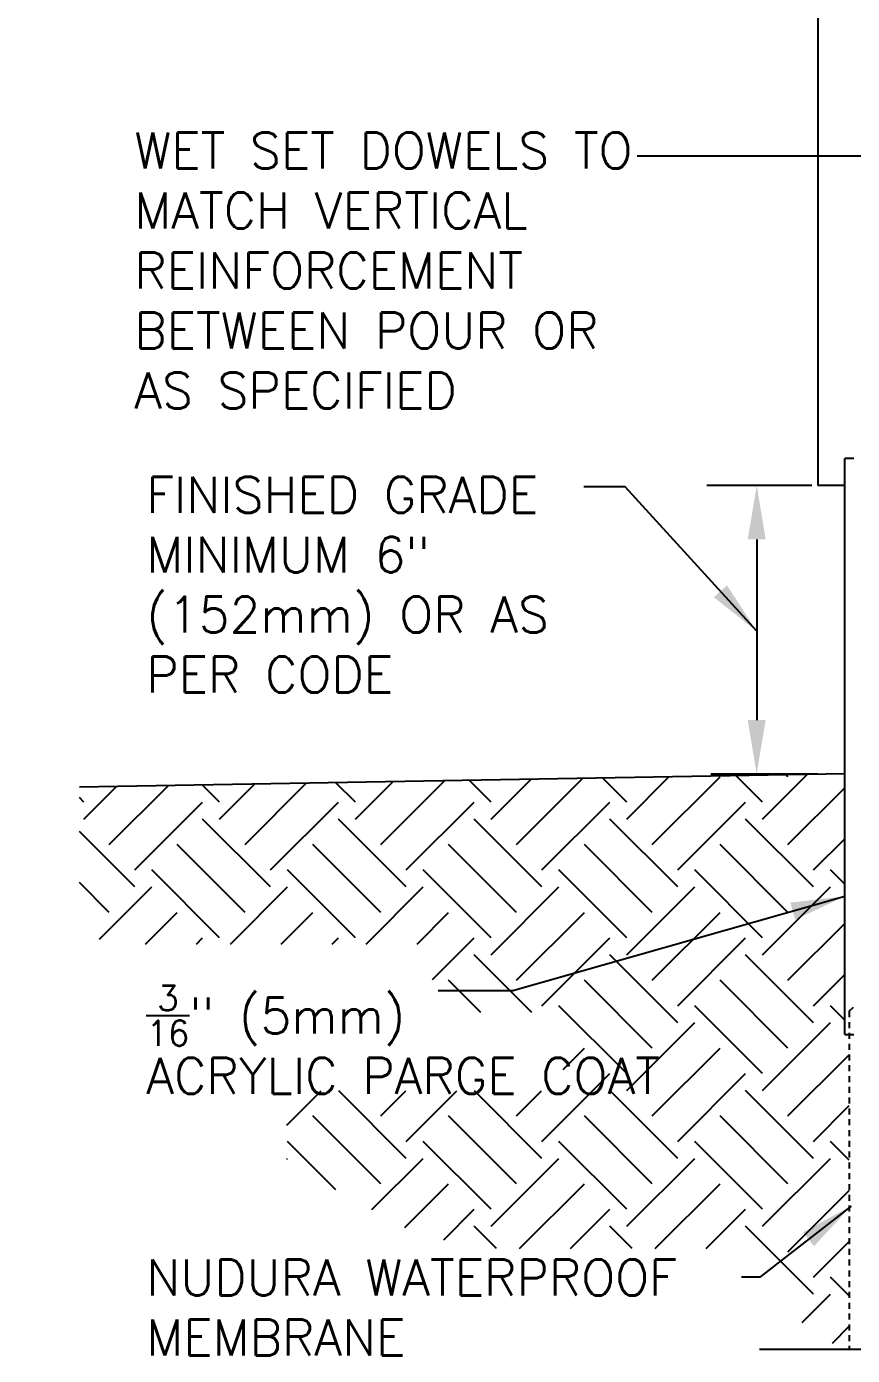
# Model space of a CAD drawing. Header units: inches. Extents: x 97.3 to 143.9, y -25.4 to 48.
# Drawn here: x 97.26 to 114.47, y 1.83 to 29.53 of the extents above; entities that cross this region are included whole.
import ezdxf

# ---------------------------------------------------------------- set-up
doc = ezdxf.new("R2010")
doc.units = ezdxf.units.IN
doc.header["$LTSCALE"] = 0.5
doc.header["$MEASUREMENT"] = 0
doc.linetypes.add('DASHED2', pattern=[0.375, 0.25, -0.125])
for name, color, linetype in [('HATCH', 12, 'Continuous'), ('LINE50', 5, 'Continuous'), ('LINE9', 9, 'Continuous'), ('TEXT', 4, 'Continuous')]:
    doc.layers.add(name, color=color, linetype=linetype)
doc.styles.add('DIM', font='romans.shx', dxfattribs={"width": 0.7})
doc.styles.add('ROMANS', font='romans.shx', dxfattribs={"height": 1.125})
doc.dimstyles.new('ext_12', dxfattribs={"dimscale": 12, "dimtxt": 0.09375, "dimasz": 0.09375, "dimexe": 0.09375, "dimexo": 0.0625, "dimgap": 0.0625, "dimtad": 1, "dimdec": 1, "dimzin": 3, "dimdsep": 46, "dimlunit": 4, "dimtxsty": 'DIM', "dimcen": 0.09, "dimdle": 0.09375, "dimclrt": 4, "dimadec": 0, "dimazin": 0, "dimtfac": 1, "dimtdec": 1, "dimtmove": 2, "dimatfit": 3, "dimfxl": 1, "dimfrac": 2, "dimtolj": 1, "dimtzin": 0, "dimarcsym": 0})

msp = doc.modelspace()

# ---------------------------------------------------------------- hatches: boundary and pattern name
at = {"layer": 'HATCH'}
h = msp.add_hatch(dxfattribs=at)
h.set_pattern_fill('EARTH', color=256, scale=8, angle=45, style=0)
h.set_pattern_definition([(45, (14.6622, -98.3595), (2e-16, 2.828427), [2, -2]), (45, (14.1319, -97.8292), (2e-16, 2.828427), [2, -2]), (45, (13.6015, -97.2989), (2e-16, 2.828427), [2, -2]), (135, (13.6015, -96.9453), (-2.828427, 4e-16), [2, -2]), (135, (14.1319, -96.415), (-2.828427, 4e-16), [2, -2]), (135, (14.6622, -95.8847), (-2.828427, 4e-16), [2, -2])])
h.paths.add_polyline_path([(97.274, 11.774), (97.274, 11.775), (97.262, 11.783)])
h.paths.add_polyline_path([(98.363, 13.682), (98.363, 10.899), (98.374, 10.889), (98.401, 10.864), (98.428, 10.84), (98.456, 10.816), (98.483, 10.791), (98.51, 10.766), (98.537, 10.742), (98.564, 10.717), (98.591, 10.692), (98.618, 10.667), (98.645, 10.642), (98.672, 10.617), (98.699, 10.592), (98.725, 10.567), (98.752, 10.542), (98.778, 10.517), (98.805, 10.491), (98.831, 10.466), (98.858, 10.44), (98.884, 10.415), (98.891, 10.408), (105.72, 10.408), (105.72, 8.979), (108.441, 8.979), (108.441, 7.347), (102.682, 7.347), (102.682, 5.848), (105.38, 4.369), (105.416, 4.362), (105.451, 4.354), (105.486, 4.347), (105.521, 4.339), (105.557, 4.332), (105.592, 4.324), (105.627, 4.317), (105.662, 4.309), (105.697, 4.302), (105.732, 4.294), (105.767, 4.287), (105.802, 4.279), (105.837, 4.271), (105.872, 4.264), (105.907, 4.256), (105.942, 4.248), (105.977, 4.241), (106.011, 4.233), (106.046, 4.225), (106.081, 4.217), (106.115, 4.21), (106.15, 4.202), (106.185, 4.194), (106.219, 4.186), (106.254, 4.179), (106.288, 4.171), (106.322, 4.163), (106.357, 4.155), (106.391, 4.147), (106.426, 4.14), (106.46, 4.132), (106.494, 4.124), (106.528, 4.116), (106.562, 4.108), (106.596, 4.1), (106.631, 4.092), (106.665, 4.085), (106.699, 4.077), (106.733, 4.069), (106.766, 4.061), (106.769, 4.06), (112.158, 4.06), (113.033, 2.791), (114.24, 1.965), (114.405, 1.965), (114.405, 8.52), (114.311, 8.52), (114.311, 13.961)])

# ---------------------------------------------------------------- linework, layer by layer
at = {"layer": 'LINE50'}
msp.add_line((98.363, 13.682), (114.311, 13.961), dxfattribs=at)
at = {"layer": 'LINE9'}
for p, q in [((113.748, 46.965), (113.748, 19.965)), ((114.311, 8.524), (114.311, 20.524)), ((114.498, 20.524), (114.311, 20.524)), ((114.311, 19.965), (113.748, 19.965)), ((114.311, 8.524), (114.498, 8.524)), ((112.535, 1.965), (119.998, 1.965))]:
    msp.add_line(p, q, dxfattribs=at)
at = {"layer": 'LINE9', "linetype": 'DASHED2'}
for q in [(114.498, 9.1), (114.405, 1.965)]:
    msp.add_line((114.405, 9.006), q, dxfattribs=at)
at = {"layer": 'TEXT'}
for p, q in [((113.623, 19.965), (111.439, 19.965)), ((112.478, 18.84), (112.478, 15.076)), ((113.747, 13.951), (111.518, 13.951))]:
    msp.add_line(p, q, dxfattribs=at)
for points in [[(112.29, 18.84), (112.665, 18.84), (112.478, 19.965)], [(112.289, 15.076), (112.664, 15.076), (112.476, 13.951)]]:
    msp.add_solid(points, dxfattribs=at)

# ---------------------------------------------------------------- texts
at = {"layer": 'TEXT', "char_height": 0.75, "attachment_point": 4, "style": 'ROMANS'}
for s, insert, width in [('WET SET DOWELS TO MATCH VERTICAL REINFORCEMENT BETWEEN POUR OR AS SPECIFIED', (99.507, 24.445), 11.74859), ('FINISHED GRADE MINIMUM 6" (152mm) OR AS PER CODE', (99.757, 17.897), 10.75183), ('\\A1;{\\H0.7x;\\S3/16;}" (5mm) \\PACRYLIC PARGE COAT', (99.757, 8.416), 11.74859), ('\\A1;NUDURA WATERPROOF MEMBRANE', (99.757, 2.834), 12.78313)]:
    msp.add_mtext(s, dxfattribs=dict(at, insert=insert, width=width))

# ---------------------------------------------------------------- leaders
at = {"layer": 'TEXT'}
for points, override in [([(119.893, 26.825), (109.985, 26.825)], {"dimtad": 0}), ([(114.311, 11.401), (107.398, 9.433), (105.836, 9.433)], {"dimgap": 0.0625, "dimtad": 0}), ([(114.444, 4.947), (112.544, 3.467), (112.157, 3.467)], {"dimgap": 0.0625, "dimtad": 0})]:
    msp.add_leader(points, dimstyle='ext_12', override=override, dxfattribs=at)
msp.add_leader([(112.478, 16.927), (109.735, 19.935), (108.875, 19.935)], dimstyle='ext_12', dxfattribs=at)

doc.saveas('drawing.dxf')
